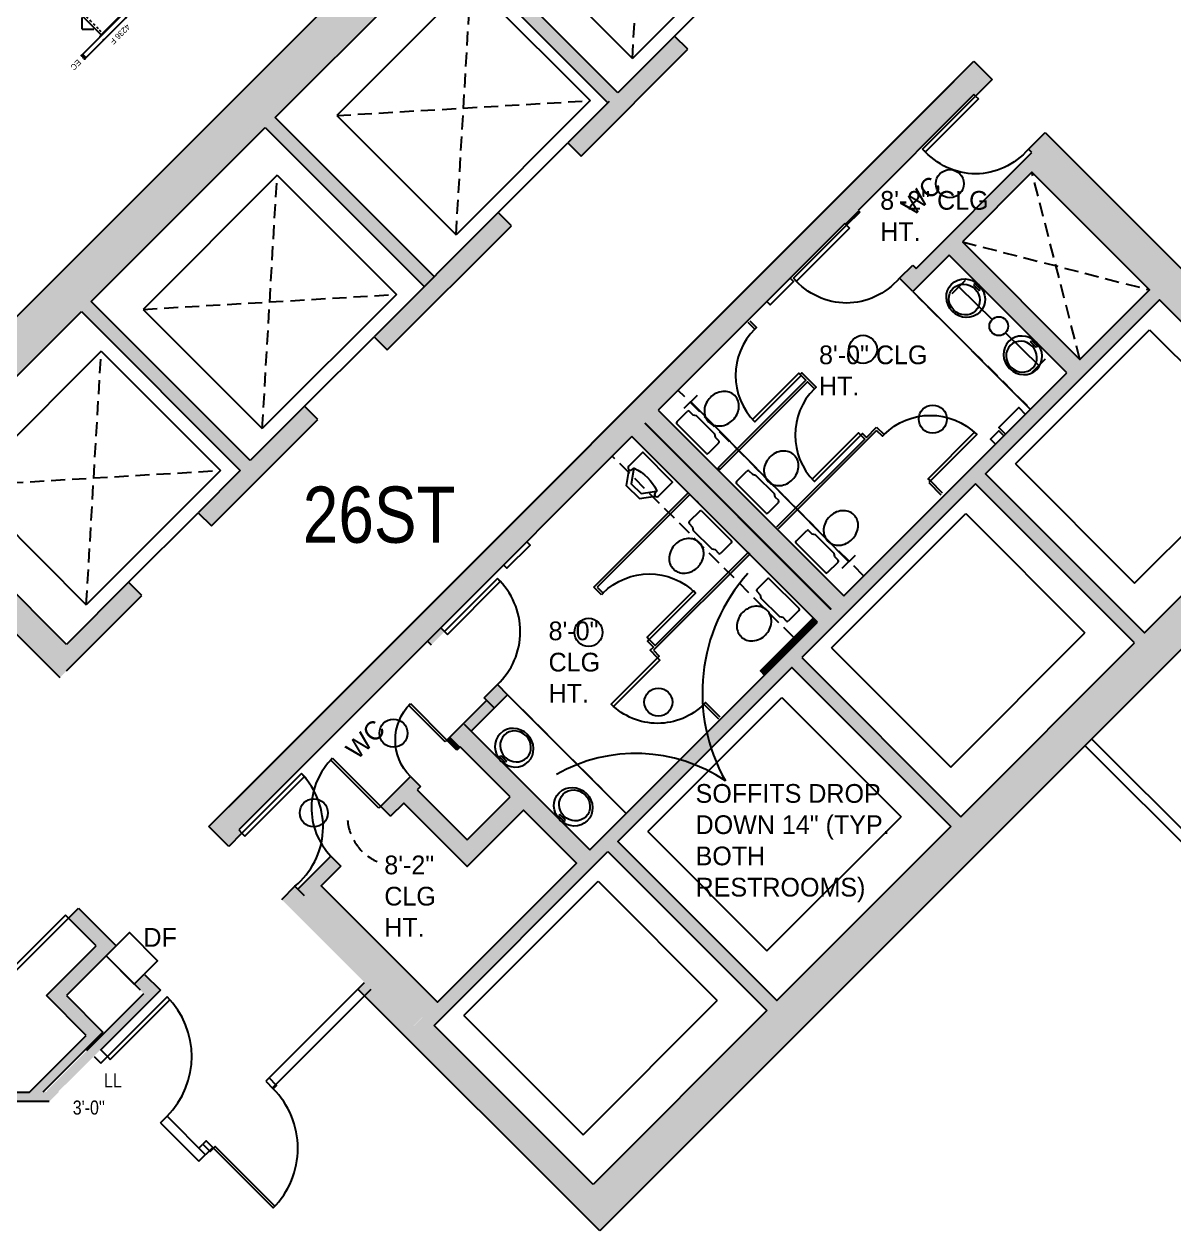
# Model space of a CAD drawing. Extents: x -899 to 851, y -1109 to 411.
# Drawn here: x -60 to 431, y -773 to -258 of the extents above; entities that cross this region are included whole.
import ezdxf
from ezdxf.enums import TextEntityAlignment as Align

# ---------------------------------------------------------------- set-up
doc = ezdxf.new("R2010")
doc.units = 0
doc.header["$LTSCALE"] = 24
doc.header["$MEASUREMENT"] = 0
doc.linetypes.add('HIDDEN', pattern=[0.375, 0.25, -0.125])
doc.layers.get('0').update_dxf_attribs({"linetype": 'CONTINUOUS'})
doc.layers.get('DEFPOINTS').update_dxf_attribs({"linetype": 'CONTINUOUS'})
for name, color, linetype in [('A-FURN', 7, 'CONTINUOUS'), ('A-FURN-2-PNLS-PN', 3, 'CONTINUOUS'), ('A-FURN-2-PNLS-PN-T', 3, 'CONTINUOUS'), ('A-FURN-2-PNLS-PN-T-T', 3, 'CONTINUOUS'), ('A-FURN-2-STOR-ST', 1, 'CONTINUOUS'), ('A-FURN-2-STOR-ST-T', 1, 'CONTINUOUS'), ('A-FURN-2-STOR-ST-T-T', 1, 'CONTINUOUS'), ('A-FURN-2-WKSF-WS', 1, 'CONTINUOUS'), ('A-FURN-2-WKSF-WS-T', 1, 'CONTINUOUS'), ('A-FURN-2-WKSF-WS-T-T', 1, 'CONTINUOUS'), ('ARDOOR', 2, 'CONTINUOUS'), ('ARPARTITION', 8, 'CONTINUOUS'), ('ARWALL', 7, 'CONTINUOUS'), ('ARWALLTEX', 92, 'CONTINUOUS'), ('DEMONOTES', 3, 'CONTINUOUS'), ('FIN', 130, 'CONTINUOUS'), ('fix-e', 3, 'CONTINUOUS'), ('HATCH', 1, 'CONTINUOUS'), ('HDW', 2, 'CONTINUOUS'), ('LIGHT', 2, 'CONTINUOUS'), ('MPFIXTURE', 8, 'CONTINUOUS'), ('SOFFIT', 8, 'HIDDEN')]:
    doc.layers.add(name, color=color, linetype=linetype)
doc.styles.add('ARCH', font='acp.shx')
doc.styles.get("Standard").update_dxf_attribs({"font": 'acp.shx'})

# ---------------------------------------------------------------- blocks, each defined once
blk = doc.blocks.new('AE141')
for p, q in [((0.5, 0), (0.451, 0)), ((0.451, 0), (0.451, -1)), ((0.5, -1), (0.451, -1))]:
    blk.add_line(p, q)
blk.add_arc((0.5, 0), 1, 180, 270)
at = {"linetype": 'Continuous'}
for points in [[(0.451, 0), (0.451, -1), (0.451, -1, 1), (0.451, 0, 1)], [(0.5, 0, 1), (0.5, -1, 1), (0.451, -1, 1), (0.451, 0, 1)], [(0.5, 0), (0.5, 0, 1), (0.451, 0, 1), (0.451, 0)], [(0.5, 0), (0.5, -1), (0.451, -0.999), (0.451, 0)], [(0.5, 0), (0.5, -1), (0.5, -1, 1), (0.5, 0, 1)], [(0.5, -1), (0.5, -1, 1), (0.451, -1, 1), (0.451, -0.999)]]:
    blk.add_3dface(points, dxfattribs=at)
blk = doc.blocks.new('36LHD')
at = {"linetype": 'Continuous'}
for points in [[(4.5, 36), (0, 36), (0, 37.999992), (4.5, 37.999992)], [(0, 0), (-36, 0), (-36, 0.999996), (0, 0.999996)], [(4.5, -1.999992), (0, -1.999992), (0, 0), (4.5, 0)]]:
    blk.add_lwpolyline(points, close=True, dxfattribs=at)
blk.add_lwpolyline([(-36, 0, -0.414214), (0, 36)], format="xyb", dxfattribs=at)
blk = doc.blocks.new('AD131')
for p, q in [((0.033, -0.475), (0.033, 0.475)), ((0.058, 0.5), (0.299, 0.5)), ((0.324, 0.475), (0.324, 0.362)), ((0.324, 0.362), (0.354, 0.299)), ((0.354, 0.299), (0.354, -0.299)), ((0.324, -0.362), (0.354, -0.299)), ((0.324, -0.475), (0.324, -0.362)), ((0.058, -0.5), (0.299, -0.5))]:
    blk.add_line(p, q)
blk.add_lwpolyline([(1.033, -0.002, 0.084445), (1.009, 0.138, 0.091522), (0.944, 0.252, 0.103706), (0.835, 0.337, 0.134256), (0.729, 0.357, 0.114344), (0.616, 0.331, 0.103706), (0.514, 0.252, 0.091522), (0.449, 0.138, 0.084445), (0.425, -0.002, 0.084445), (0.449, -0.142, 0.091522), (0.514, -0.256, 0.103706), (0.616, -0.335, 0.114344), (0.729, -0.362, 0.114344), (0.843, -0.335, 0.103706), (0.944, -0.256, 0.091522), (1.009, -0.142, 0.084445)], format="xyb", close=True)
for centre, start, end in [((0.058, 0.475), 90, 180), ((0.299, 0.475), 360, 90), ((0.058, -0.475), 180, 270), ((0.299, -0.475), 270, 0)]:
    blk.add_arc(centre, 0.025, start, end)
blk = doc.blocks.new('AF13A')
for p, q in [((0.1, 0.1), (0.05, 0.1)), ((0.05, 0.1), (0.05, -0.1)), ((0.1, -0.1), (0.1, 0.1)), ((0.05, -0.1), (0.1, -0.1))]:
    blk.add_line(p, q)
for centre, radius in [((0.5, 0), 0.5), ((0.55, 0), 0.4)]:
    blk.add_circle(centre, radius)
blk = doc.blocks.new('shard')
at = {"color": 0, "linetype": 'ByBlock', "lineweight": -2}
blk.add_lwpolyline([(8.5, -7), (7.78, -7, -0.317923), (7.4, -6.74, -0.171412), (7.4, 6.74, -0.317923), (7.78, 7), (8.5, 7, 1), (8.5, 9), (0, 9), (0, -9), (8.5, -9, 1)], format="xyb", close=True, dxfattribs=at)
for points in [[(7.56, -6.94), (13, -2.98), (13, 2.98), (7.56, 6.94)], [(9.5, -8), (15, -4), (15, 4), (9.5, 8)]]:
    blk.add_lwpolyline(points, dxfattribs=at)
at = {"layer": 'DEFPOINTS', "color": 0, "linetype": 'ByBlock', "lineweight": -2}
for p in [(0, 15), (0, -15)]:
    blk.add_point(p, dxfattribs=at)
blk = doc.blocks.new('cl_dnlt')
blk.add_circle((0, 0), 0.0625)
blk = doc.blocks.new('cl_sto4')
for p, q in [((0, -4), (0, 4)), ((0, 0), (20, 0)), ((28, 0), (48, 0)), ((48, -4), (48, 4))]:
    blk.add_line(p, q)
blk.add_circle((24, 0), 4)
blk = doc.blocks.new('cl_st8')
for p, q in [((0, -4), (0, 4)), ((0, 0), (96, 0)), ((96, -4), (96, 4))]:
    blk.add_line(p, q)
blk = doc.blocks.new('P_W-WS2436')
at = {"layer": 'A-FURN-2-WKSF-WS', "linetype": 'Continuous'}
for p, q in [((0, 0), (0, -24)), ((36, 0), (0, 0)), ((36, -24), (36, 0)), ((0, -24), (36, -24))]:
    blk.add_line(p, q, dxfattribs=at)
at = {"layer": 'A-FURN-2-WKSF-WS'}
for p in [(0, 0), (36, 0), (3.5, -3.5), (18, -3.5), (32.5, -3.5), (0, -24), (36, -24)]:
    blk.add_point(p, dxfattribs=at)
at = {"layer": 'A-FURN-2-WKSF-WS-T', "flags": 1}
for tag in ['CAPPN', 'CAPMG', 'CAPMC', 'CAPQT', 'CAPDH', 'CAPGC']:
    blk.add_attdef(tag, (0, 0), '', height=0.001, dxfattribs=at)
at = {"layer": 'A-FURN-2-WKSF-WS-T'}
blk.add_attdef('CAPTG', text='', height=2, dxfattribs=at).set_placement((18, -22), align=Align.CENTER)
blk = doc.blocks.new('P_S-PEDFFJ24')
at = {"layer": 'A-FURN-2-STOR-ST', "linetype": 'Continuous'}
for p, q in [((0, 20.5), (0, 22)), ((0.12, 22), (0, 22)), ((1.88, 22), (0.88, 22)), ((3.88, 22), (2.88, 22)), ((5.88, 22), (4.88, 22)), ((7.38, 22), (6.88, 22)), ((7.38, 22), (7.88, 22)), ((8.88, 22), (9.88, 22)), ((10.88, 22), (11.88, 22)), ((12.62, 22), (13.62, 22)), ((14.62, 22), (14.75, 22)), ((14.75, 20.5), (14.75, 22)), ((0, 18.5), (0, 19.5)), ((0, 16.5), (0, 17.5)), ((0, 14.5), (0, 15.5)), ((14.75, 18.5), (14.75, 19.5)), ((14.75, 16.5), (14.75, 17.5)), ((14.75, 14.5), (14.75, 15.5)), ((0, 12.5), (0, 13.5)), ((0, 12), (0, 12.5)), ((0, 12), (0, 11.5)), ((0, 10.5), (0, 9.5)), ((14.75, 12.5), (14.75, 13.5)), ((14.75, 12), (14.75, 12.5)), ((14.75, 12), (14.75, 11.5)), ((14.75, 10.5), (14.75, 9.5)), ((0, 8.5), (0, 7.5)), ((0, 6.5), (0, 5.5)), ((14.75, 8.5), (14.75, 7.5)), ((14.75, 6.5), (14.75, 5.5)), ((0, 4.5), (0, 3.5)), ((0, 2.5), (0, 1)), ((0.12, 1), (0, 1)), ((1.88, 1), (0.88, 1)), ((3.88, 1), (2.88, 1)), ((5.88, 1), (4.88, 1)), ((7.38, 1), (6.88, 1)), ((7.38, 1), (7.88, 1)), ((8.88, 1), (9.88, 1)), ((10.88, 1), (11.88, 1)), ((12.62, 1), (13.62, 1)), ((14.62, 1), (14.75, 1)), ((14.75, 4.5), (14.75, 3.5)), ((14.75, 2.5), (14.75, 1)), ((7.38, -4), (3.84, -0.46)), ((7.38, -4), (10.91, -0.46))]:
    blk.add_line(p, q, dxfattribs=at)
at = {"layer": 'A-FURN-2-STOR-ST'}
for p in [(0, 23), (14.75, 23), (0, 0), (14.75, 0)]:
    blk.add_point(p, dxfattribs=at)
at = {"layer": 'A-FURN-2-STOR-ST-T'}
blk.add_attdef('CAPTG', text='', height=2, dxfattribs=at).set_placement((7.04, 8), align=Align.CENTER)
at = {"layer": 'A-FURN-2-STOR-ST-T', "flags": 1}
for tag in ['CAPPN', 'CAPMG', 'CAPMC', 'CAPQT', 'CAPDH', 'CAPGC']:
    blk.add_attdef(tag, (0, 0), '', height=0.001, dxfattribs=at)
blk = doc.blocks.new('P_P-DVFRPM4236')
at = {"layer": 'A-FURN-2-PNLS-PN', "linetype": 'Continuous'}
for p, q in [((0, 2), (36.13, 2)), ((0, 1.99), (0, 2)), ((0, 2), (0, 2)), ((0, 1.97), (0, 1.99)), ((0, 1.95), (0, 1.97)), ((0, 1.93), (0, 1.95)), ((0, 1.9), (0, 1.93)), ((0, 1.84), (0, 1.9)), ((0, 1.78), (0, 1.84)), ((0, 1.76), (0, 1.78)), ((0, 1.73), (0, 1.76)), ((0, 1.71), (0, 1.73)), ((0, 1.7), (0, 1.71)), ((0, 1.69), (0, 1.7)), ((0, 1.68), (0, 1.69)), ((0.03, 1.6), (0, 1.68)), ((0, 0.32), (0.03, 0.4)), ((0, 0.31), (0, 0.32)), ((0, 0.3), (0, 0.31)), ((0, 0.29), (0, 0.3)), ((0, 0.27), (0, 0.29)), ((0, 0.24), (0, 0.27)), ((0, 0.22), (0, 0.24)), ((0, 0.16), (0, 0.22)), ((0, 0.1), (0, 0.16)), ((0, 0.07), (0, 0.1)), ((0, 0.05), (0, 0.07)), ((0, 0.03), (0, 0.05)), ((0, 0.01), (0, 0.03)), ((0, 0), (0, 0.01)), ((0, 0), (36.13, 0)), ((0, 0), (0, 0)), ((0.05, 1.52), (0.03, 1.6)), ((0.03, 0.4), (0.05, 0.48)), ((0.07, 1.43), (0.05, 1.52)), ((0.05, 0.48), (0.07, 0.57)), ((0.09, 1.35), (0.07, 1.43)), ((0.07, 0.57), (0.09, 0.65)), ((0.1, 1.26), (0.09, 1.35)), ((0.09, 0.65), (0.1, 0.74)), ((0.11, 1.17), (0.1, 1.26)), ((0.1, 0.74), (0.11, 0.83)), ((0.12, 1.09), (0.11, 1.17)), ((0.11, 0.83), (0.12, 0.91)), ((0.12, 1), (0.12, 1.09)), ((0.12, 0.91), (0.12, 1)), ((0.72, 0), (0.72, 2)), ((35.41, 0), (35.41, 2)), ((36.02, 1.26), (36.01, 1.17)), ((36.01, 1.17), (36.01, 1.09)), ((36.01, 1.09), (36.01, 1)), ((36.01, 1), (36.01, 0.91)), ((36.01, 0.91), (36.01, 0.83)), ((36.01, 0.83), (36.02, 0.74)), ((36.03, 1.35), (36.02, 1.26)), ((36.02, 0.74), (36.04, 0.65)), ((36.05, 1.43), (36.03, 1.35)), ((36.04, 0.65), (36.05, 0.57)), ((36.07, 1.52), (36.05, 1.43)), ((36.05, 0.57), (36.07, 0.48)), ((36.1, 1.6), (36.07, 1.52)), ((36.07, 0.48), (36.1, 0.4)), ((36.13, 1.68), (36.1, 1.6)), ((36.1, 0.4), (36.13, 0.32)), ((36.13, 2), (36.13, 2)), ((36.13, 2), (36.13, 1.99)), ((36.13, 1.99), (36.13, 1.97)), ((36.13, 1.97), (36.13, 1.95)), ((36.13, 1.95), (36.13, 1.93)), ((36.13, 1.93), (36.13, 1.9)), ((36.13, 1.9), (36.13, 1.84)), ((36.13, 1.84), (36.13, 1.78)), ((36.13, 1.78), (36.13, 1.76)), ((36.13, 1.76), (36.13, 1.73)), ((36.13, 1.73), (36.13, 1.71)), ((36.13, 1.71), (36.13, 1.7)), ((36.13, 1.7), (36.13, 1.69)), ((36.13, 1.69), (36.13, 1.68)), ((36.13, 0.32), (36.13, 0.31)), ((36.13, 0.31), (36.13, 0.3)), ((36.13, 0.3), (36.13, 0.29)), ((36.13, 0.29), (36.13, 0.27)), ((36.13, 0.27), (36.13, 0.24)), ((36.13, 0.24), (36.13, 0.22)), ((36.13, 0.22), (36.13, 0.16)), ((36.13, 0.16), (36.13, 0.1)), ((36.13, 0.1), (36.13, 0.07)), ((36.13, 0.07), (36.13, 0.05)), ((36.13, 0.05), (36.13, 0.03)), ((36.13, 0.03), (36.13, 0.01)), ((36.13, 0.01), (36.13, 0)), ((36.13, 0), (36.13, 0))]:
    blk.add_line(p, q, dxfattribs=at)
at = {"layer": 'A-FURN-2-PNLS-PN'}
for p in [(0, 2), (0, 0), (11.36, 2), (11.36, 0), (24.77, 2), (24.77, 0), (36.13, 2), (36.13, 0)]:
    blk.add_point(p, dxfattribs=at)
at = {"layer": 'A-FURN-2-PNLS-PN-T'}
blk.add_attdef('CAPTG', text='', height=2, dxfattribs=at).set_placement((18.06, 4), align=Align.CENTER)
at = {"layer": 'A-FURN-2-PNLS-PN-T', "flags": 1}
for tag in ['CAPPN', 'CAPMG', 'CAPMC', 'CAPQT', 'CAPDH', 'CAPGC']:
    blk.add_attdef(tag, (0, 0), '', height=0.001, dxfattribs=at)
blk = doc.blocks.new('P_P-DVSEOR')
at = {"layer": 'A-FURN-2-PNLS-PN', "linetype": 'Continuous'}
for p, q in [((0.14, 2), (0, 2)), ((0, 2), (0, 1.68)), ((0, 0.32), (0, 0)), ((0, 0), (0.14, 0)), ((0.14, 1.66), (0.14, 2)), ((0.14, 0), (0.14, 0.34))]:
    blk.add_line(p, q, dxfattribs=at)
for centre, radius, start, end in [((1.77, 1.02), 1.89, 159.4731, 180.6063), ((1.77, 0.98), 1.89, 179.3937, 200.5269), ((1.77, 1.02), 1.75, 158.6894, 180.653), ((1.77, 0.98), 1.75, 179.347, 201.3106)]:
    blk.add_arc(centre, radius, start, end, dxfattribs=at)
at = {"layer": 'A-FURN-2-PNLS-PN'}
for p in [(0, 2), (0, 0)]:
    blk.add_point(p, dxfattribs=at)
at = {"layer": 'A-FURN-2-PNLS-PN-T', "flags": 1}
for tag in ['CAPPN', 'CAPMG', 'CAPMC', 'CAPQT', 'CAPDH', 'CAPGC']:
    blk.add_attdef(tag, (0, 0), '', height=0.001, dxfattribs=at)
at = {"layer": 'A-FURN-2-PNLS-PN-T'}
blk.add_attdef('CAPTG', text='', height=2, dxfattribs=at).set_placement((4.56, -0.12), align=Align.CENTER)
blk = doc.blocks.new('asdgasgsafgha')
at = {"layer": 'A-FURN'}
ref = blk.add_blockref('P_W-WS2436', (-1058.38, 94.42), dxfattribs=dict(at, rotation=270))
ref.add_attrib('CAPTG', '24/36/2M', dxfattribs={"layer": 'A-FURN-2-WKSF-WS-T-T', "height": 2.5, "rotation": 270}).set_placement((-1080.38, 76.42), align=Align.CENTER)
ref = blk.add_blockref('P_S-PEDFFJ24', (-1082.38, 73.17), dxfattribs=dict(at, rotation=270))
ref.add_attrib('CAPTG', 'FF/24', dxfattribs={"layer": 'A-FURN-2-STOR-ST-T-T', "height": 2.5, "rotation": 270}).set_placement((-1074.38, 65.8), align=Align.CENTER)
ref = blk.add_blockref('P_P-DVSEOR', (-1094.5, 58.17), dxfattribs=dict(at, rotation=180))
ref.add_attrib('CAPTG', 'EC', dxfattribs={"layer": 'A-FURN-2-PNLS-PN-T-T', "height": 2.5, "rotation": 180}).set_placement((-1099.06, 58.29), align=Align.CENTER)
ref = blk.add_blockref('P_P-DVFRPM4236', (-1058.38, 58.17), dxfattribs=dict(at, rotation=180))
ref.add_attrib('CAPTG', '4236 F', dxfattribs={"layer": 'A-FURN-2-PNLS-PN-T-T', "height": 2.5, "rotation": 180}).set_placement((-1076.44, 54.17), align=Align.CENTER)

msp = doc.modelspace()

# ---------------------------------------------------------------- hatches: boundary and pattern name
at = {"layer": 'ARWALLTEX'}
h = msp.add_hatch(color=256, dxfattribs=at)
h.dxf.hatch_style = 1
h.paths.add_polyline_path([(85.65, -667.28), (82.82, -670.11), (102.62, -689.91), (105.45, -687.08)])

# ---------------------------------------------------------------- linework, layer by layer
at = {"layer": 'ARDOOR'}
for p, q in [((323.95, -311.6), (346.57, -288.98)), ((347.81, -290.21), (325.18, -312.84)), ((346.57, -288.98), (347.81, -290.21)), ((325.18, -312.84), (323.95, -311.6)), ((268.79, -366.76), (291.42, -344.13)), ((291.42, -344.13), (292.66, -345.37)), ((292.66, -345.37), (270.03, -367.99)), ((270.03, -367.99), (268.79, -366.76)), ((142.4, -494.92), (119.77, -517.55)), ((121.01, -518.79), (143.63, -496.16)), ((143.63, -496.16), (142.4, -494.92)), ((119.77, -517.55), (121.01, -518.79)), ((104.52, -549.06), (105.27, -548.31)), ((120.07, -564.62), (104.52, -549.06)), ((105.27, -548.31), (120.83, -563.86)), ((120.83, -563.86), (120.07, -564.62)), ((72.04, -571.64), (92.55, -592.15)), ((91.79, -592.9), (71.28, -572.4)), ((58.78, -578.18), (33.33, -603.64)), ((34.56, -604.88), (60.02, -579.42)), ((60.73, -580.13), (59.49, -578.89)), ((33.33, -603.64), (34.56, -604.88)), ((-41.98, -638.64), (-67.44, -664.1)), ((-40.74, -639.88), (-41.98, -638.64)), ((-66.2, -665.33), (-40.74, -639.88)), ((1.32, -673.46), (-24.13, -698.91)), ((-22.9, -700.15), (2.56, -674.7)), ((-24.13, -698.91), (-22.9, -700.15))]:
    msp.add_line(p, q, dxfattribs=at)
for centre, radius, start, end in [((121.01, -517.55), 31.14, 313.3897, 46.6103), ((92.55, -592.9), 29.54, 133.9627, 223.9627)]:
    msp.add_arc(centre, radius, start, end, dxfattribs=at)
at = {"layer": 'ARDOOR', "extrusion": (0, 0, -1)}
for centre, major_axis, ratio, start_param, end_param in [((346.57, -286.15), (0, 36), 0.88889, 2.356194, 3.926991), ((291.42, -341.3), (0, 36), 0.88889, 2.356194, 3.926991), ((120.83, -563.86), (-15.56, 15.56), 1, 4.712389, 6.283185)]:
    msp.add_ellipse(centre, major_axis=major_axis, ratio=ratio, start_param=start_param, end_param=end_param, dxfattribs=at)
at = {"layer": 'ARDOOR'}
for centre, major_axis, ratio, start_param, end_param in [((31.96, -600.73), (-35.94, 2.11), 0.946077, 2.356194, 3.926991), ((-24.13, -698.91), (-25.46, 25.46), 1, 3.141593, 4.712389)]:
    msp.add_ellipse(centre, major_axis=major_axis, ratio=ratio, start_param=start_param, end_param=end_param, dxfattribs=at)
at = {"layer": 'ARPARTITION'}
msp.add_line((227.34, -461.77), (228.05, -462.48), dxfattribs=at)
at = {"layer": 'ARWALL'}
for p, q in [((195.96, -124.22), (-130.72, -450.9)), ((193.84, -287.56), (125.96, -219.68)), ((47.47, -298.17), (121.71, -223.92)), ((121.71, -223.92), (189.6, -291.8)), ((218.06, -263.34), (193.84, -287.56)), ((223.71, -269), (218.06, -263.34)), ((178.11, -314.61), (223.71, -269)), ((19.18, -600.81), (345.87, -274.13)), ((345.87, -274.13), (353.65, -281.9)), ((353.65, -281.9), (346.57, -288.98)), ((345.87, -288.27), (296.37, -337.77)), ((346.57, -288.98), (345.87, -288.27)), ((190.12, -291.28), (172.45, -308.95)), ((115.35, -366.05), (47.47, -298.17)), ((-31.02, -376.66), (43.23, -302.41)), ((43.23, -302.41), (111.11, -370.29)), ((172.45, -308.95), (178.11, -314.61)), ((369.2, -311.6), (376.27, -304.53)), ((376.27, -304.53), (604.74, -533)), ((321.12, -362.51), (370.62, -313.02)), ((370.62, -313.02), (369.2, -311.6)), ((142.75, -338.65), (89.72, -391.68)), ((148.41, -344.31), (142.75, -338.65)), ((297.08, -338.47), (291.42, -344.13)), ((296.37, -337.77), (297.08, -338.47)), ((95.37, -397.34), (148.41, -344.31)), ((290.71, -343.42), (211.08, -423.06, -12)), ((291.42, -344.13), (290.71, -343.42)), ((335.26, -356.86), (319.7, -372.41)), ((385.47, -407.06), (335.26, -356.86)), ((314.05, -366.76), (319.7, -361.1)), ((319.7, -361.1), (321.12, -362.51)), ((319.7, -372.41), (314.05, -366.76)), ((-109.51, -455.15), (-35.26, -380.9)), ((-35.26, -380.9), (32.62, -448.78)), ((36.86, -444.54), (-31.02, -376.66)), ((89.72, -391.68), (95.37, -397.34)), ((290.27, -502.26, -12), (385.47, -407.06)), ((60.02, -421.38), (36.86, -444.54)), ((65.68, -427.04), (60.02, -421.38)), ((20.24, -472.47), (65.68, -427.04)), ((211.08, -423.06, -12), (290.27, -502.26, -12)), ((199.85, -434.29), (118.18, -515.96)), ((279.05, -513.48), (199.85, -434.29)), ((515.57, -443.83), (186.06, -773.34)), ((-130.72, -450.9), (-44.46, -537.17)), ((32.62, -448.78), (14.59, -466.81)), ((-41.63, -523.03), (-109.51, -455.15)), ((346.57, -454.44), (272.33, -528.68)), ((414.46, -522.32), (346.57, -454.44)), ((14.59, -466.81), (20.24, -472.47)), ((-15.11, -496.51), (-41.63, -523.03)), ((-9.45, -502.17), (-15.11, -496.51)), ((-41.63, -534.34), (-9.45, -502.17)), ((181.82, -610.71), (279.05, -513.48)), ((118.18, -515.96), (31.91, -602.22)), ((118.18, -515.96), (119.77, -517.55)), ((112.52, -521.61), (114.11, -523.2)), ((340.21, -596.57), (414.46, -522.32)), ((272.33, -528.68), (340.21, -596.57)), ((136.74, -545.83), (142.4, -540.18)), ((142.4, -540.18), (146.73, -544.51)), ((146.73, -544.51), (131.17, -560.06)), ((140.81, -549.9), (136.74, -545.83)), ((137.8, -546.89), (120.07, -564.62)), ((128.17, -557.06), (181.82, -610.71)), ((125.07, -568.11), (120.83, -563.86)), ((393.24, -566.16), (530.42, -703.34)), ((396.07, -563.33), (530.42, -697.68)), ((126.49, -566.69), (125.07, -568.11)), ((147.88, -588.08), (126.49, -566.69)), ((105.27, -579.42), (91.79, -592.9)), ((105.27, -579.42), (109.52, -583.66)), ((109.52, -583.66), (108.1, -585.08)), ((108.1, -585.08), (129.49, -606.47)), ((96.79, -596.39), (92.55, -592.15)), ((102.45, -590.73), (96.79, -596.39)), ((129.49, -606.47), (147.88, -588.08)), ((27.67, -609.3), (19.18, -600.81)), ((31.91, -602.22), (33.33, -603.64)), ((33.33, -603.64), (27.67, -609.3)), ((115.35, -685.66), (189.6, -611.42)), ((189.6, -611.42), (257.48, -679.3)), ((57.19, -627.5), (71.28, -613.41)), ((71.28, -613.41), (75.53, -617.65)), ((75.53, -617.65), (74.11, -619.07)), ((50.3, -631.92), (55.95, -626.27)), ((55.95, -626.27), (59.87, -630.18)), ((-40.74, -639.88), (-36.5, -635.63)), ((-36.5, -635.63), (-20.41, -651.72)), ((-28.9, -651.72), (-40.74, -639.88)), ((-50.11, -672.93), (-28.9, -651.72)), ((-20.41, -651.72), (-41.63, -672.93)), ((-24.66, -655.96), (-20.41, -651.72)), ((-8.39, -663.74), (-1.5, -670.64)), ((44.87, -708.06), (85.65, -667.28)), ((-33.14, -689.91), (-50.11, -672.93)), ((-41.63, -672.93), (-26.07, -688.49)), ((-32.85, -696.34), (-8.57, -672.05)), ((-1.5, -670.64), (-27.2, -696.34)), ((46.29, -712.3), (88.48, -670.11)), ((186.06, -773.34), (82.82, -670.11)), ((257.48, -679.3), (183.23, -753.54)), ((-57.43, -714.19), (-33.14, -689.91)), ((-26.07, -688.49), (-51.77, -714.19)), ((183.23, -753.54), (115.35, -685.66)), ((-29.78, -698.92), (-26.96, -701.74)), ((-26.96, -701.74), (-24.13, -698.91)), ((-26.95, -696.09), (-24.13, -698.91)), ((-92.31, -714.19), (-57.43, -714.19)), ((-48.99, -718.19), (-128.31, -718.19)), ((-1.51, -727.2), (1.32, -724.37)), ((1.32, -724.37), (17.77, -740.82)), ((-1.51, -727.2), (14.94, -743.65)), ((14.94, -737.99), (16.59, -736.34)), ((14.94, -743.65), (20.83, -737.76))]:
    msp.add_line(p, q, dxfattribs=at)
for points in [[(340.92, -351.2), (391.12, -401.41), (420.82, -371.71), (370.62, -321.5)], [(492.95, -443.83), (425.06, -375.95), (350.82, -450.2), (418.7, -518.08)], [(205.51, -428.63), (205.42, -428.72), (284.61, -507.91), (284.7, -507.83)], [(335.97, -600.81), (261.72, -675.06), (193.84, -607.17), (268.09, -532.93)]]:
    msp.add_lwpolyline(points, close=True, dxfattribs=at)
for points in [[(277.28, -511.71), (254.65, -534.34), (256.42, -536.11)], [(96.79, -596.39), (102.45, -590.73), (129.49, -617.78), (153.53, -593.74), (176.16, -616.37), (116.76, -675.76), (67.09, -626.09), (75.53, -617.65)]]:
    msp.add_lwpolyline(points, dxfattribs=at)
at = {"layer": 'ARWALLTEX', "const_width": 2.5}
msp.add_lwpolyline([(255.53, -535.23), (278.16, -512.6)], dxfattribs=at)
at = {"layer": 'ARWALLTEX'}
for points in [[(-109.51, -455.15), (-130.72, -450.9), (200.2, -145.43), (195.96, -124.22)], [(121.71, -223.92), (125.96, -219.68), (189.6, -291.8), (193.84, -287.56)], [(218.06, -263.34), (223.71, -269), (172.45, -308.95), (178.11, -314.61)], [(340.21, -279.78), (345.87, -274.13), (345.87, -288.27), (352.94, -281.2)], [(340.21, -279.78), (345.87, -288.27), (24.84, -595.15), (31.91, -602.22)], [(346.57, -288.98), (353.65, -281.9), (345.87, -288.27), (352.94, -281.2)], [(43.23, -302.41), (47.47, -298.17), (111.11, -370.29), (115.35, -366.05)], [(321.12, -362.51), (377.69, -305.95), (319.7, -372.41), (381.93, -310.19)], [(370.62, -313.02), (377.69, -305.95), (369.2, -311.6), (376.27, -304.53)], [(492.95, -443.83), (515.57, -443.83), (370.62, -321.5), (381.93, -310.19)], [(89.72, -391.68), (95.37, -397.34), (142.75, -338.65), (148.41, -344.31)], [(290.71, -343.42), (291.42, -344.13), (296.37, -337.77), (297.08, -338.47)], [(335.26, -356.86), (385.47, -407.06), (340.92, -351.2), (391.12, -401.41)], [(319.7, -361.1), (314.05, -366.76), (321.12, -362.51), (319.7, -372.41)], [(420.82, -371.71), (102.62, -689.91), (425.06, -375.95), (106.87, -694.15)], [(-35.26, -380.9), (-31.02, -376.66), (32.62, -448.78), (36.86, -444.54)], [(60.02, -421.38), (65.68, -427.04), (14.59, -466.81), (20.24, -472.47)], [(205.42, -428.72, -12), (284.61, -507.91, -12), (211.08, -423.06, -12), (290.27, -502.26, -12)], [(199.85, -434.29), (279.05, -513.48), (205.51, -428.63), (284.7, -507.83)], [(186.06, -773.34), (515.57, -443.83), (183.23, -753.54), (492.95, -443.83)], [(-41.63, -523.03), (-50.11, -531.51), (-109.51, -455.15), (-130.72, -450.9)], [(346.57, -454.44), (414.46, -522.32), (350.82, -450.2), (418.7, -518.08)], [(-15.11, -496.51), (-50.11, -531.51), (-9.45, -502.17), (-44.46, -537.17)], [(114.11, -523.2), (112.52, -521.61), (119.77, -517.55), (118.18, -515.96)], [(268.09, -532.93), (335.97, -600.81), (272.33, -528.68), (340.21, -596.57)], [(141.07, -550.16), (146.73, -544.51), (136.74, -545.83), (142.4, -540.18)], [(125.52, -565.72), (146.73, -544.51), (122.24, -562.45), (143.46, -541.24)], [(176.16, -616.37), (181.82, -610.71), (122.24, -562.45), (127.9, -556.79)], [(122.24, -562.45), (120.83, -563.86), (126.49, -566.69), (125.07, -568.11)], [(105.27, -579.42), (92.55, -592.15), (109.52, -583.66), (96.79, -596.39)], [(102.45, -590.73), (108.1, -585.08), (129.49, -617.78), (129.49, -606.47)], [(147.88, -588.08), (129.49, -606.47), (153.53, -593.74), (129.49, -617.78)], [(24.84, -595.15), (19.18, -600.81), (33.33, -603.64), (27.67, -609.3)], [(189.6, -611.42), (257.48, -679.3), (193.84, -607.17), (261.72, -675.06)], [(71.28, -613.41), (51.53, -633.16), (75.53, -617.65), (55.87, -637.49)], [(59.87, -630.18), (54.21, -635.84), (55.95, -626.27), (50.3, -631.92)], [(67.09, -626.09), (55.87, -637.49), (116.76, -675.76), (105.45, -687.08)], [(-28.9, -651.72), (-24.66, -647.48), (-40.74, -639.88), (-36.5, -635.63)], [(-50.11, -672.93), (-24.66, -647.48), (-41.63, -672.93), (-20.41, -651.72)], [(-8.57, -672.05), (-1.5, -670.64), (-12.64, -667.98), (-8.39, -663.74)], [(-50.11, -672.93), (-41.63, -672.93), (-33.14, -689.91), (-26.07, -688.49)], [(-8.57, -672.05), (-49.97, -713.45), (-1.5, -670.64), (-49.4, -718.19)], [(-33.14, -689.91), (-57.43, -714.19), (-26.07, -688.49), (-51.77, -714.19)], [(115.35, -685.66), (106.87, -694.15), (183.23, -753.54), (186.06, -773.34)], [(-44.81, -713.95), (-128.31, -714.19), (-48.99, -718.19), (-128.31, -718.19)]]:
    msp.add_solid(points, dxfattribs=at)
at = {"layer": 'DEMONOTES'}
for centre, radius, start, end in [((306.61, -543.71), 76.72, 138.3162, 209.2953), ((201.46, -638.1), 68.52, 56.0684, 119.6419)]:
    msp.add_arc(centre, radius, start, end, dxfattribs=at)
at = {"layer": 'DEMONOTES', "linetype": 'HIDDEN'}
msp.add_arc((99.77, -596.16), 21.46, 185.1116, 245.8565, dxfattribs=at)
at = {"layer": 'HATCH'}
msp.add_line((27.67, -592.32), (337.38, -282.61), dxfattribs=at)
at = {"layer": 'LIGHT', "linetype": 'HIDDEN'}
for p, q in [((200.03, -272.89), (206.39, -164.7)), ((124.72, -348.2), (131.08, -240.01)), ((73.81, -297.28), (182, -290.92)), ((41.99, -430.93), (48.35, -322.74)), ((391.12, -401.41), (370.62, -321.5)), ((340.92, -351.2), (420.82, -371.71)), ((-8.92, -380.02), (99.26, -373.65)), ((-33.14, -506.06), (-26.78, -397.87)), ((-84.05, -455.15), (24.13, -448.78))]:
    msp.add_line(p, q, dxfattribs=at)
at = {"layer": 'LIGHT'}
for p, q in [((257.3, -215.61), (200.03, -272.89)), ((149.11, -221.98), (200.03, -272.89)), ((218.06, -263.34), (247.76, -233.64)), ((131.08, -240.01), (73.81, -297.28)), ((131.08, -240.01), (182, -290.92)), ((182, -290.92), (124.72, -348.2)), ((73.81, -297.28), (124.72, -348.2)), ((142.75, -338.65), (172.45, -308.95)), ((48.35, -322.74), (-8.92, -380.02)), ((48.35, -322.74), (99.26, -373.65)), ((99.26, -373.65), (41.99, -430.93)), ((319.7, -372.41), (369.91, -422.62)), ((-8.92, -380.02), (41.99, -430.93)), ((363.55, -445.95), (420.82, -388.68)), ((420.82, -388.68), (471.73, -439.59)), ((60.02, -421.38), (89.72, -391.68)), ((-26.78, -397.87), (-84.05, -455.15)), ((-26.78, -397.87), (24.13, -448.78)), ((299.91, -434.64), (304.27, -430.27)), ((414.46, -496.87), (471.73, -439.59)), ((363.55, -445.95), (414.46, -496.87)), ((24.13, -448.78), (-33.14, -506.06)), ((327.25, -453.25), (326.55, -453.96)), ((332.47, -458.47), (327.25, -453.25)), ((-84.05, -455.15), (-33.14, -506.06)), ((183.59, -498.63), (223.89, -458.33)), ((326.55, -453.96), (331.76, -459.17)), ((224.6, -459.03), (185, -498.63)), ((-15.11, -496.51), (14.59, -466.81)), ((285.06, -524.44), (342.33, -467.17)), ((342.33, -467.17), (393.24, -518.08)), ((186.77, -501.81), (183.59, -498.63)), ((185, -498.63), (187.48, -501.11)), ((187.48, -501.11), (186.77, -501.81)), ((335.97, -575.35), (393.24, -518.08)), ((285.06, -524.44), (335.97, -575.35)), ((211.73, -529.69), (191.93, -549.49)), ((146.73, -544.51), (197.37, -595.15)), ((206.57, -602.93), (263.84, -545.66)), ((263.84, -545.66), (314.75, -596.57)), ((190.97, -548.53), (191.93, -549.49)), ((257.48, -653.84), (314.75, -596.57)), ((206.57, -602.93), (257.48, -653.84)), ((128.08, -681.42), (185.35, -624.14)), ((185.35, -624.14), (236.27, -675.06)), ((-9.98, -670.64), (-24.66, -655.96)), ((178.99, -732.33), (236.27, -675.06)), ((128.08, -681.42), (178.99, -732.33))]:
    msp.add_line(p, q, dxfattribs=at)
for points in [[(267.38, -366.76), (268.79, -368.17), (258.89, -378.07), (257.48, -376.66)], [(250.14, -384.88), (252.97, -387.71), (252.26, -388.41), (249.44, -385.58)], [(236.62, -447.72), (274.1, -410.24), (271.62, -407.77), (272.33, -407.06), (278.43, -413.16), (277.72, -413.87), (274.8, -410.95), (237.33, -448.43), (236.62, -447.72)], [(359.3, -433.23), (356.47, -430.4), (364.96, -421.91), (367.79, -424.74)], [(262.43, -473.53), (304.27, -431.69)], [(304.27, -430.27), (307.46, -433.45), (306.75, -434.16), (304.27, -431.69)], [(358.56, -433.97), (356.44, -431.85), (352.9, -435.38), (355.02, -437.51)], [(261.72, -472.82), (299.2, -435.35), (297.52, -433.67), (298.23, -432.96), (299.91, -434.64)], [(154.95, -479.19), (156.36, -480.6), (146.46, -490.5), (145.05, -489.09)], [(209, -525.55), (211.47, -528.02), (210.77, -528.73), (207.58, -525.55), (209, -524.13), (206.52, -521.66), (207.23, -520.95), (209.71, -523.43), (249.39, -483.74), (250.1, -484.45)], [(250.1, -484.45), (209, -525.55)], [(-20.41, -651.72), (-14.76, -646.06), (-2.74, -658.09), (-8.39, -663.74)], [(-20.41, -651.72), (-24.66, -655.96), (-12.64, -667.98), (-8.39, -663.74)]]:
    msp.add_lwpolyline(points, dxfattribs=at)
at = {"layer": 'LIGHT', "elevation": 12}
msp.add_lwpolyline([(237.55, -554.1), (231.27, -547.82), (230.56, -548.53), (236.84, -554.8)], dxfattribs=at)
at = {"layer": 'LIGHT', "extrusion": (0, 0, -1)}
for centre, start_param, end_param in [((207.23, -520.95), -1.568942, 0), ((210.77, -528.73), 1.570796, 3.141593)]:
    msp.add_ellipse(centre, major_axis=(19.8, 19.8), ratio=1, start_param=start_param, end_param=end_param, dxfattribs=at)
at = {"layer": 'LIGHT'}
for points in [[(207.23, -520.95, 60), (227.03, -501.15, 60), (226.07, -500.19, 60), (206.27, -519.99, 60)], [(210.77, -528.73), (190.97, -548.53), (190.97, -548.53, 60), (210.77, -528.73, 60)], [(210.77, -528.73), (190.97, -548.53), (191.95, -549.47), (211.73, -529.69)], [(210.77, -528.73, 60), (190.97, -548.53, 60), (191.93, -549.49, 60), (211.73, -529.69, 60)], [(211.73, -529.69), (191.93, -549.49), (191.93, -549.49, 60), (211.73, -529.69, 60)], [(190.97, -548.53), (190.97, -548.53, 60), (191.93, -549.49, 60), (191.95, -549.47)]]:
    msp.add_3dface(points, dxfattribs=at)
at = {"layer": 'SOFFIT'}
for p, q in [((319.7, -372.41), (370.03, -422.5, -1.95)), ((298.76, -493.77, -12), (219.56, -414.58)), ((268.88, -520.11), (191.45, -442.68)), ((146.73, -544.51), (197.37, -595.15))]:
    msp.add_line(p, q, dxfattribs=at)

# ---------------------------------------------------------------- block references
at = {"rotation": 45}
msp.add_blockref('asdgasgsafgha', (779.85, 461.18), dxfattribs=at)
at = {"layer": 'ARPARTITION', "rotation": 225.000000000001}
msp.add_blockref('shard', (210.82, -447.36), dxfattribs=at)
at = {"layer": 'ARWALL', "xscale": -1, "rotation": 315.0000000000046}
msp.add_blockref('36LHD', (21.18, -738.11), dxfattribs=at)
at = {"layer": 'fix-e', "xscale": 96, "yscale": 96, "zscale": 96}
msp.add_blockref('cl_dnlt', (335.56, -326.38), dxfattribs=at)
at = {"layer": 'fix-e'}
for name, p, rotation in [('cl_sto4', (339.38, -370.33), 315.4025297417508), ('cl_st8', (224.92, -419.44), 314.6749230974004)]:
    msp.add_blockref(name, p, dxfattribs=dict(at, rotation=rotation))
for p, xscale, yscale, zscale, rotation in [((298.48, -397.08), 95.99999999999999, 95.99999999999999, 95.99999999999999, 353.1288544341108), ((328.27, -426.86), 95.99999999999999, 95.99999999999999, 95.99999999999999, 353.1288544341108), ((181.29, -517.89), 95.99999999999999, 95.99999999999999, 95.99999999999999, 353.1288544341108), ((211.09, -547.67), 95.99999999999999, 95.99999999999999, 95.99999999999999, 353.1288544341108), ((98.01, -560.91), 95.99999999999999, 95.99999999999999, 95.99999999999999, 353.1288544341108), ((63.99, -594.92), 96, 96, 96, 359.1145165326488)]:
    msp.add_blockref('cl_dnlt', p, dxfattribs=dict(at, xscale=xscale, yscale=yscale, zscale=zscale, rotation=rotation))
at = {"layer": 'LIGHT'}
for name, p, xscale, yscale, zscale, rotation in [('AF13A', (347.99, -369.59), 16.00000000000005, 17, 6, 224.9999999999997), ('AE141', (262.16, -398.31), 28.00000000000008, 28.00000000000008, 60, 314.9999984647658), ('AF13A', (372.38, -393.98), -16.00000000000005, 17, 6, 44.99999999999976), ('AE141', (287.62, -423.77), 28.00000000000008, 28.00000000000008, 60, 314.9999984647658), ('AE141', (317.36, -443.35), -27.99999999999988, 28, 60, 135.000001535234), ('AF13A', (143.9, -572.79), -16.00000000000005, 17, 6, 224.9999999999997), ('AF13A', (169.09, -597.98), 16.00000000000005, 17, 6, 44.99999999999971)]:
    msp.add_blockref(name, p, dxfattribs=dict(at, xscale=xscale, yscale=yscale, zscale=zscale, rotation=rotation))
at = {"layer": 'MPFIXTURE', "xscale": 26.00000000000006, "yscale": 19, "zscale": 12}
for p, rotation in [((224.69, -435.79, -12), 44.99999846476563), ((250.14, -461.24, -12), 44.99999846476563), ((275.6, -486.7, -12), 44.99999846476563), ((236.53, -471.85), 224.9999984647657), ((265.43, -500.75), 224.9999984647657)]:
    msp.add_blockref('AD131', p, dxfattribs=dict(at, rotation=rotation))

# ---------------------------------------------------------------- texts
at = {"style": 'ARCH', "width": 0.85}
msp.add_text('26ST', height=24, dxfattribs=at).set_placement((59.3, -479.63))
msp.add_text('26ST', height=24, dxfattribs=at).set_placement((59.3, -479.63))
at = {"layer": 'DEMONOTES', "linetype": 'HIDDEN', "char_height": 8, "attachment_point": 1}
for s, width, insert in [('8\'-2" CLG HT.', 47.1852, (305.84, -329.48)), ('8\'-0" CLG HT.', 47.1852, (279.71, -395.43)), ('8\'-0" CLG HT.', 20.09, (164.23, -513.25)), ('8\'-2" CLG HT.', 20.09, (94.1, -613.15))]:
    msp.add_mtext_dynamic_manual_height_columns(s, width=width, gutter_width=40, heights=[0], dxfattribs=dict(at, insert=insert))
at = {"layer": 'DEMONOTES', "insert": (227, -582.63), "char_height": 8, "attachment_point": 1}
msp.add_mtext_dynamic_manual_height_columns('SOFFITS DROP DOWN 14" (TYP. BOTH RESTROOMS)', width=93.8128, gutter_width=40, heights=[0], dxfattribs=at)
at = {"layer": 'FIN', "char_height": 8, "attachment_point": 1, "rotation": 45}
for insert in [(314.28, -335.05), (76.87, -566.98)]:
    msp.add_mtext_dynamic_manual_height_columns('WC', width=20.09, gutter_width=40, heights=[0], dxfattribs=dict(at, insert=insert))
at = {"layer": 'HDW', "style": 'ARCH', "width": 0.85}
for s, p in [('LL', (-25.59, -712.11)), ("3'-0''", (-38.93, -723.71))]:
    msp.add_text(s, height=6, dxfattribs=at).set_placement(p)
at = {"layer": 'LIGHT', "insert": (-8.75, -644.08), "char_height": 8, "attachment_point": 1}
msp.add_mtext_dynamic_manual_height_columns('DF', width=20.09, gutter_width=40, heights=[0], dxfattribs=at)

doc.saveas('drawing.dxf')
